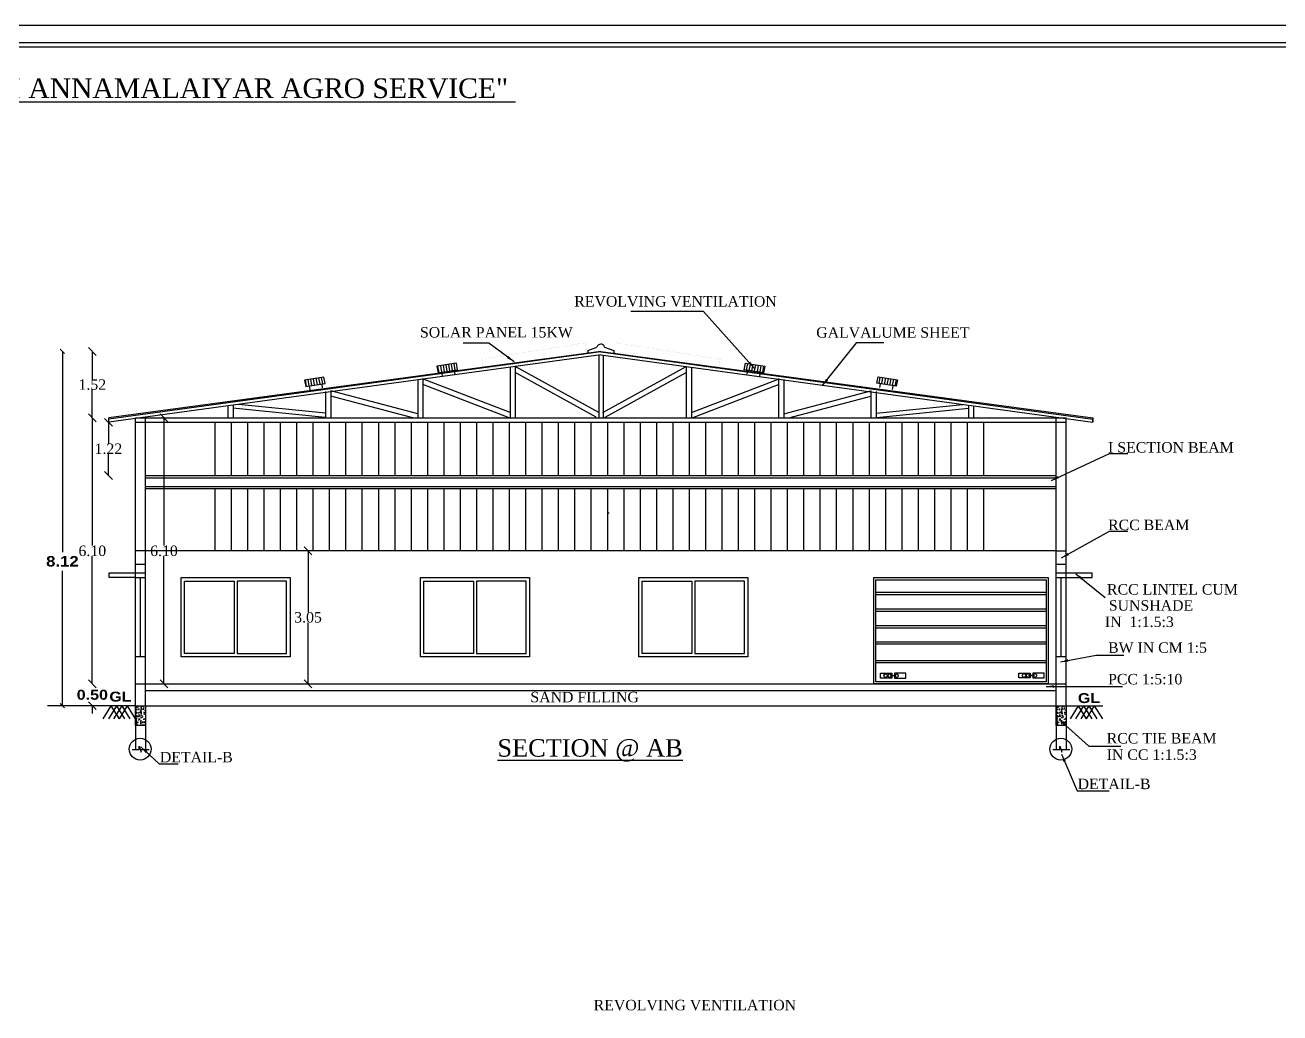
# Model space of a CAD drawing. Header units: metres. Extents: x 10791 to 15749, y -2675 to -2476.
# Drawn here: x 15655.31 to 15684.08, y -2621.34 to -2598.69 of the extents above; entities that cross this region are included whole.
import ezdxf
from ezdxf.enums import TextEntityAlignment as Align

# ---------------------------------------------------------------- set-up
doc = ezdxf.new("R2010")
doc.units = ezdxf.units.M
doc.header["$LTSCALE"] = 0.5
doc.header["$MEASUREMENT"] = 0
doc.header["$PDMODE"] = 35
for name, color, linetype in [('BLK_1_FLR_0_ROOM_1_LIGHT_VENTILATION_1', 7, 'Continuous'), ('BLK_1_HT_OF_BLDG', 7, 'Continuous'), ('BLK_1_PLINTH_HEIGHT', 7, 'Continuous'), ('FLOOR-TERRACE', 7, 'Continuous')]:
    doc.layers.add(name, color=color, linetype=linetype)
doc.styles.add('Isa-', font='times.ttf')
doc.styles.get("Standard").update_dxf_attribs({"font": ''})
doc.styles.add('STYLE2', font='times.ttf')
doc.styles.get('Standard').set_extended_font_data('Arial Black')
doc.dimstyles.get("Standard").update_dxf_attribs({"dimtxt": 0.23, "dimasz": 0.18, "dimexe": 0.18, "dimexo": 0.0625, "dimgap": 0.09, "dimtad": 0, "dimtih": 1, "dimtoh": 1, "dimzin": 0, "dimdsep": 46, "dimtxsty": 'Standard', "dimblk": 'OBLIQUE', "dimcen": 0.09, "dimse1": 1, "dimse2": 1, "dimclrd": 1, "dimclrt": 3, "dimadec": 0, "dimazin": 0, "dimtfac": 1, "dimtofl": 0, "dimtmove": 0, "dimatfit": 3, "dimfxl": 0, "dimtolj": 1, "dimtzin": 0, "dimarcsym": 0})
doc.dimstyles.new('STANDARD_WS', dxfattribs={"dimtxt": 0.18, "dimasz": 0.18, "dimexe": 0.18, "dimexo": 0.0625, "dimgap": 0.09, "dimtad": 0, "dimtih": 1, "dimtoh": 1, "dimdec": 4, "dimzin": 0, "dimdsep": 46, "dimtxsty": 'Standard', "dimcen": 0.09, "dimadec": 0, "dimazin": 0, "dimtfac": 1, "dimtdec": 4, "dimtofl": 0, "dimtmove": 0, "dimatfit": 3, "dimfxl": 0, "dimtolj": 1, "dimtzin": 0, "dimarcsym": 0})

# ---------------------------------------------------------------- blocks, each defined once
blk = doc.blocks.new('_Oblique')
at = {"color": 0, "linetype": 'ByBlock', "lineweight": -2}
blk.add_line((-0.5, -0.5), (0.5, 0.5), dxfattribs=at)
blk = doc.blocks.new('*D154')
at = {"layer": 'BLK_1_HT_OF_BLDG', "color": 5, "lineweight": -2}
for p, q in [((15656.168, -2606.176), (15656.168, -2610.776)), ((15656.168, -2614.3), (15656.168, -2611.204))]:
    blk.add_line(p, q, dxfattribs=at)
at = {"layer": 'Defpoints', "color": 0, "lineweight": 25}
for p in [(15668.515, -2606.176), (15656.168, -2614.3), (15666.706, -2614.3)]:
    blk.add_point(p, dxfattribs=at)
at = {"layer": 'BLK_1_HT_OF_BLDG', "color": 5, "lineweight": -2, "xscale": 0.1, "yscale": 0.1, "zscale": 0.1}
for p, rotation in [((15656.168, -2606.176), 90), ((15656.168, -2614.3), 270)]:
    blk.add_blockref('_Oblique', p, dxfattribs=dict(at, rotation=rotation))
at = {"layer": 'BLK_1_HT_OF_BLDG', "color": 5, "insert": (15656.168, -2610.99), "char_height": 0.24, "attachment_point": 5}
blk.add_mtext('\\A1;8.12', dxfattribs=at)
blk = doc.blocks.new('*D156')
at = {"layer": 'BLK_1_PLINTH_HEIGHT', "color": 1, "lineweight": -2, "ltscale": 400}
for p, q in [((15656.854, -2613.8), (15656.854, -2613.62)), ((15656.854, -2614.3), (15656.854, -2614.48))]:
    blk.add_line(p, q, dxfattribs=at)
at = {"layer": 'Defpoints', "color": 0, "lineweight": 25, "ltscale": 400}
for p in [(15656.854, -2613.8), (15657.841, -2613.8), (15657.841, -2614.3)]:
    blk.add_point(p, dxfattribs=at)
at = {"layer": 'BLK_1_PLINTH_HEIGHT', "color": 1, "lineweight": -2, "ltscale": 400, "xscale": 0.18, "yscale": 0.18, "zscale": 0.18}
for p, rotation in [((15656.854, -2613.8), 270), ((15656.854, -2614.3), 90)]:
    blk.add_blockref('_Oblique', p, dxfattribs=dict(at, rotation=rotation))
at = {"layer": 'BLK_1_PLINTH_HEIGHT', "color": 3, "ltscale": 400, "insert": (15656.854, -2614.05), "char_height": 0.23, "attachment_point": 5}
blk.add_mtext('\\A1;0.50', dxfattribs=at)
blk = doc.blocks.new('*D157')
at = {"color": 1, "lineweight": -2, "ltscale": 2}
for p, q in [((15656.854, -2607.7), (15656.854, -2610.628)), ((15656.854, -2613.8), (15656.854, -2610.873))]:
    blk.add_line(p, q, dxfattribs=at)
at = {"layer": 'Defpoints', "color": 0, "lineweight": 25, "ltscale": 2}
for p in [(15656.854, -2607.7), (15657.841, -2607.7), (15657.841, -2613.8)]:
    blk.add_point(p, dxfattribs=at)
at = {"color": 1, "lineweight": -2, "ltscale": 2, "xscale": 0.18, "yscale": 0.18, "zscale": 0.18}
for p, rotation in [((15656.854, -2607.7), 90), ((15656.854, -2613.8), 270)]:
    blk.add_blockref('_Oblique', p, dxfattribs=dict(at, rotation=rotation))
at = {"color": 3, "lineweight": 25, "ltscale": 2, "insert": (15656.854, -2610.75), "char_height": 0.24, "attachment_point": 5, "style": 'STYLE2'}
blk.add_mtext('\\A1;6.10', dxfattribs=at)
blk = doc.blocks.new('*D155')
at = {"color": 1, "lineweight": -2, "ltscale": 2}
for p, q in [((15656.854, -2606.176), (15656.854, -2606.816)), ((15656.854, -2607.7), (15656.854, -2607.06))]:
    blk.add_line(p, q, dxfattribs=at)
at = {"layer": 'Defpoints', "color": 0, "lineweight": 25, "ltscale": 2}
for p in [(15656.854, -2606.176), (15668.515, -2606.176), (15657.841, -2607.7)]:
    blk.add_point(p, dxfattribs=at)
at = {"color": 1, "lineweight": -2, "ltscale": 2, "xscale": 0.18, "yscale": 0.18, "zscale": 0.18}
for p, rotation in [((15656.854, -2606.176), 90), ((15656.854, -2607.7), 270)]:
    blk.add_blockref('_Oblique', p, dxfattribs=dict(at, rotation=rotation))
at = {"color": 3, "lineweight": 25, "ltscale": 2, "insert": (15656.854, -2606.938), "char_height": 0.24, "attachment_point": 5, "style": 'STYLE2'}
blk.add_mtext('\\A1;1.52', dxfattribs=at)
blk = doc.blocks.new('*D158')
at = {"color": 1, "lineweight": -2, "ltscale": 2}
for p, q in [((15657.223, -2607.8), (15657.223, -2608.288)), ((15657.223, -2609.02), (15657.223, -2608.533))]:
    blk.add_line(p, q, dxfattribs=at)
at = {"layer": 'Defpoints', "color": 0, "lineweight": 25, "ltscale": 2}
for p in [(15658.071, -2607.8), (15657.223, -2609.02), (15658.071, -2609.02)]:
    blk.add_point(p, dxfattribs=at)
at = {"color": 1, "lineweight": -2, "ltscale": 2, "xscale": 0.18, "yscale": 0.18, "zscale": 0.18}
for p, rotation in [((15657.223, -2607.8), 90), ((15657.223, -2609.02), 270)]:
    blk.add_blockref('_Oblique', p, dxfattribs=dict(at, rotation=rotation))
at = {"color": 3, "lineweight": 25, "ltscale": 2, "insert": (15657.223, -2608.41), "char_height": 0.24, "attachment_point": 5, "style": 'STYLE2'}
blk.add_mtext('\\A1;1.22', dxfattribs=at)
blk = doc.blocks.new('*D181')
at = {"layer": 'BLK_1_FLR_0_ROOM_1_LIGHT_VENTILATION_1', "color": 1, "lineweight": -2, "ltscale": 2}
for p, q in [((15661.8, -2610.75), (15661.8, -2612.153)), ((15661.8, -2613.8), (15661.8, -2612.398))]:
    blk.add_line(p, q, dxfattribs=at)
at = {"layer": 'Defpoints', "color": 0, "lineweight": 25, "ltscale": 2}
for p in [(15661.389, -2610.75), (15661.8, -2610.75), (15662.407, -2613.8)]:
    blk.add_point(p, dxfattribs=at)
at = {"layer": 'BLK_1_FLR_0_ROOM_1_LIGHT_VENTILATION_1', "color": 1, "lineweight": -2, "ltscale": 2, "xscale": 0.18, "yscale": 0.18, "zscale": 0.18}
for p, rotation in [((15661.8, -2610.75), 90), ((15661.8, -2613.8), 270)]:
    blk.add_blockref('_Oblique', p, dxfattribs=dict(at, rotation=rotation))
at = {"layer": 'BLK_1_FLR_0_ROOM_1_LIGHT_VENTILATION_1', "color": 3, "lineweight": 25, "ltscale": 2, "insert": (15661.8, -2612.275), "char_height": 0.24, "attachment_point": 5, "style": 'STYLE2'}
blk.add_mtext('\\A1;3.05', dxfattribs=at)
blk = doc.blocks.new('*D196')
at = {"color": 1, "lineweight": -2, "ltscale": 2}
for p, q in [((15658.497, -2607.7), (15658.497, -2610.628)), ((15658.497, -2613.8), (15658.497, -2610.873))]:
    blk.add_line(p, q, dxfattribs=at)
at = {"layer": 'Defpoints', "color": 0, "lineweight": 25, "ltscale": 2}
for p in [(15658.497, -2607.7), (15658.497, -2613.8), (15658.497, -2613.8)]:
    blk.add_point(p, dxfattribs=at)
at = {"color": 1, "lineweight": -2, "ltscale": 2, "xscale": 0.18, "yscale": 0.18, "zscale": 0.18}
for p, rotation in [((15658.497, -2607.7), 90), ((15658.497, -2613.8), 270)]:
    blk.add_blockref('_Oblique', p, dxfattribs=dict(at, rotation=rotation))
at = {"color": 3, "lineweight": 25, "ltscale": 2, "insert": (15658.497, -2610.75), "char_height": 0.24, "attachment_point": 5, "style": 'STYLE2'}
blk.add_mtext('\\A1;6.10', dxfattribs=at)

msp = doc.modelspace()

# ---------------------------------------------------------------- hatches: boundary and pattern name
at = {"lineweight": 25, "ltscale": 2}
h = msp.add_hatch(dxfattribs=at)
h.set_pattern_fill('ANSI31', color=256, scale=0.5, angle=35, style=0)
h.set_pattern_definition([(100, (30223.61083, -156.6608), (0.06155048456, 0.0108530111), [])])
h.paths.add_polyline_path([(15665.23007, -2606.59407), (15665.20084, -2606.44695), (15664.75599, -2606.51714), (15664.78522, -2606.66426)])
h = msp.add_hatch(dxfattribs=at)
h.set_pattern_fill('ANSI31', color=256, scale=0.5, angle=35, style=0)
h.set_pattern_definition([(80, (1113.41939, -156.6608), (-0.06155048456, 0.0108530111), [])])
h.paths.add_polyline_path([(15672.24499, -2606.66426), (15672.27423, -2606.51714), (15671.82938, -2606.44695), (15671.80014, -2606.59407)])
h = msp.add_hatch(dxfattribs=at)
h.set_pattern_fill('ANSI31', color=256, scale=0.5, angle=35, style=0)
h.set_pattern_definition([(100, (30220.57175, -156.977005), (0.06155048456, 0.0108530111), [])])
h.paths.add_polyline_path([(15662.191, -2606.91027), (15662.16176, -2606.76315), (15661.71691, -2606.83334), (15661.74615, -2606.98047)])
h = msp.add_hatch(dxfattribs=at)
h.set_pattern_fill('ANSI31', color=256, scale=0.5, angle=35, style=0)
h.set_pattern_definition([(80, (1116.45939, -156.9701), (-0.06155048456, 0.0108530111), [])])
h.paths.add_polyline_path([(15675.28499, -2606.97356), (15675.31423, -2606.82643), (15674.86938, -2606.75624), (15674.84014, -2606.90337)])
h = msp.add_hatch(dxfattribs=at)
h.set_pattern_fill('ANSI31', scale=3, angle=45, style=0)
h.set_pattern_definition([(90, (1113.4194, -341.40723), (-0.375, 1e-16), [])])
h.paths.add_polyline_path([(15659.60011, -2609.0205), (15677.43011, -2609.0205), (15677.43011, -2607.8005), (15659.60011, -2607.8005)])
h.paths.add_polyline_path([(15677.43011, -2609.3205), (15659.60011, -2609.3205), (15659.60011, -2610.7505), (15677.43011, -2610.7505)])
at = {"lineweight": 25, "ltscale": 0.1}
h = msp.add_hatch(dxfattribs=at)
h.set_pattern_fill('AR-CONC', color=4, scale=0.02, style=0)
h.set_pattern_definition([(50, (5160.84707, -168.24959), (0.1434520365, -0.012550427), [0.015, -0.165]), (355, (5160.84707, -168.24959), (-0.0277502667, 0.1504384267), [0.012, -0.132]), (100.4514, (5160.85902, -168.25063), (0.1157018763, 0.1378879084), [0.012748038, -0.1402284224]), (46.1842, (5160.84707, -168.20959), (0.2134482097, -0.033103803), [0.0225, -0.2475]), (96.6356, (5160.86485, -168.21234), (0.186932541, 0.194823574), [0.0191220576, -0.2103426]), (351.1842, (5160.84707, -168.20959), (0.186932389, 0.19482372), [0.018, -0.198]), (21, (5160.86707, -168.21959), (0.1193814104, -0.0805237781), [0.015, -0.165]), (326, (5160.86707, -168.21959), (0.0486630664, 0.145030009), [0.012, -0.132]), (71.4514, (5160.87701, -168.2263), (0.1680445257, 0.0645060993), [0.012748038, -0.1402284224]), (37.5, (5160.847066, -168.249586), (0.00243197106, 0.06657877077), [0, -0.1304, 0, -0.134, 0, -0.1325]), (7.5, (5160.847066, -168.249586), (0.0526139075, 0.0788823424), [0, -0.0764, 0, -0.1274, 0, -0.0505]), (327.5, (5160.802466, -168.249586), (0.10676448723, -0.00451097435), [0, -0.05, 0, -0.156, 0, -0.207]), (317.5, (5160.78247, -168.24959), (0.1166372339, 0.0200209965), [0, -0.065, 0, -0.1036, 0, -0.147])])
h.paths.add_polyline_path([(15657.84084, -2614.7505), (15658.07084, -2614.7505), (15658.07084, -2614.3005), (15657.84084, -2614.3005)])
h = msp.add_hatch(dxfattribs=at)
h.set_pattern_fill('AR-CONC', color=4, scale=0.02, style=0)
h.set_pattern_definition([(50, (5181.95707, -168.24959), (0.1434520365, -0.012550427), [0.015, -0.165]), (355, (5181.95707, -168.24959), (-0.0277502667, 0.1504384267), [0.012, -0.132]), (100.4514, (5181.96902, -168.25063), (0.1157018763, 0.1378879084), [0.012748038, -0.1402284224]), (46.1842, (5181.95707, -168.20959), (0.2134482097, -0.033103803), [0.0225, -0.2475]), (96.6356, (5181.97485, -168.21234), (0.186932541, 0.194823574), [0.0191220576, -0.2103426]), (351.1842, (5181.95707, -168.20959), (0.186932389, 0.19482372), [0.018, -0.198]), (21, (5181.97707, -168.21959), (0.1193814104, -0.0805237781), [0.015, -0.165]), (326, (5181.97707, -168.21959), (0.0486630664, 0.145030009), [0.012, -0.132]), (71.4514, (5181.98701, -168.2263), (0.1680445257, 0.0645060993), [0.012748038, -0.1402284224]), (37.5, (5181.957066, -168.249586), (0.00243197106, 0.06657877077), [0, -0.1304, 0, -0.134, 0, -0.1325]), (7.5, (5181.957066, -168.249586), (0.0526139075, 0.0788823424), [0, -0.0764, 0, -0.1274, 0, -0.0505]), (327.5, (5181.912466, -168.249586), (0.10676448723, -0.00451097435), [0, -0.05, 0, -0.156, 0, -0.207]), (317.5, (5181.89247, -168.24959), (0.1166372339, 0.0200209965), [0, -0.065, 0, -0.1036, 0, -0.147])])
h.paths.add_polyline_path([(15678.95084, -2614.7505), (15679.18084, -2614.7505), (15679.18084, -2614.3005), (15678.95084, -2614.3005)])

# ---------------------------------------------------------------- linework, layer by layer
at = {"color": 7, "lineweight": 25, "ltscale": 2}
for p, q in [((15668.51511, -2606.17555), (15657.23084, -2607.69479)), ((15668.51511, -2606.18613), (15657.23084, -2607.72538)), ((15668.51511, -2606.2575), (15657.23084, -2607.79675)), ((15668.51511, -2606.17555), (15679.79084, -2607.69479)), ((15668.51511, -2606.18613), (15679.79084, -2607.72538)), ((15668.51511, -2606.2575), (15679.79084, -2607.79675)), ((15657.23084, -2607.79675), (15657.23084, -2607.69479)), ((15657.84084, -2614.3005), (15657.84084, -2607.7005)), ((15658.07084, -2614.3005), (15658.07084, -2607.7005)), ((15678.95084, -2614.3005), (15678.95084, -2607.7005)), ((15679.18084, -2614.3005), (15679.18084, -2607.7005)), ((15679.79084, -2607.79675), (15679.79084, -2607.69479)), ((15679.79084, -2607.69479), (15679.79084, -2607.79675)), ((15658.07084, -2610.7505), (15657.84084, -2610.7505)), ((15678.95084, -2610.7505), (15679.18084, -2610.7505)), ((15657.84084, -2611.0505), (15658.07084, -2611.0505)), ((15678.95084, -2611.0505), (15679.18084, -2611.0505)), ((15679.18084, -2611.3605), (15679.78084, -2611.3605)), ((15657.84084, -2613.8005), (15679.18084, -2613.8005)), ((15657.84084, -2613.8005), (15679.18084, -2613.8005)), ((15657.84084, -2614.3005), (15655.82316, -2614.3005)), ((15657.84084, -2614.3005), (15679.18084, -2614.3005)), ((15679.18084, -2614.3005), (15680.0246, -2614.3005))]:
    msp.add_line(p, q, dxfattribs=at)
at = {"color": 1, "lineweight": 25}
for p, q in [((15668.21414, -2606.15639), (15668.42147, -2606.07881)), ((15668.59942, -2606.07571), (15668.81398, -2606.15599))]:
    msp.add_line(p, q, dxfattribs=at)
at = {"color": 1, "lineweight": 25, "ltscale": 2}
for p, q in [((15668.21414, -2606.1564), (15668.21431, -2606.21901)), ((15668.81398, -2606.156), (15668.81398, -2606.22209))]:
    msp.add_line(p, q, dxfattribs=at)
at = {"color": 7, "lineweight": 25, "ltscale": 0.25}
for p, q in [((15668.46511, -2606.26744), (15668.46511, -2607.7005)), ((15668.56511, -2606.26744), (15668.56511, -2607.7005)), ((15666.4308, -2606.53445), (15666.4308, -2607.7005)), ((15668.46511, -2607.57879), (15666.55166, -2606.51839)), ((15666.55166, -2606.51839), (15666.55166, -2607.7005)), ((15668.55657, -2607.57879), (15670.47002, -2606.51839)), ((15670.47002, -2606.51839), (15670.47002, -2607.7005)), ((15670.59087, -2606.53445), (15670.59087, -2607.7005)), ((15664.31476, -2606.81562), (15664.31476, -2607.7005)), ((15666.4308, -2607.57879), (15664.42133, -2606.80146)), ((15664.43562, -2606.79956), (15664.43562, -2607.7005)), ((15668.40694, -2607.68375), (15666.55166, -2606.65559)), ((15668.61473, -2607.68375), (15670.47002, -2606.65559)), ((15670.59087, -2607.57879), (15672.60034, -2606.80146)), ((15672.58606, -2606.79956), (15672.58606, -2607.7005)), ((15672.70691, -2606.81562), (15672.70691, -2607.7005)), ((15662.19872, -2607.09678), (15662.19872, -2607.7005)), ((15662.31958, -2607.08073), (15662.31958, -2607.7005)), ((15666.41281, -2607.7005), (15664.43562, -2606.93565)), ((15670.60886, -2607.7005), (15672.58606, -2606.93565)), ((15674.7021, -2607.08073), (15674.7021, -2607.7005)), ((15674.82295, -2607.09678), (15674.82295, -2607.7005)), ((15660.08268, -2607.40774), (15660.08268, -2607.7005)), ((15676.939, -2607.40744), (15676.939, -2607.7005)), ((15659.96183, -2607.42422), (15659.96183, -2607.7005)), ((15677.05985, -2607.42394), (15677.05985, -2607.7005)), ((15657.24084, -2611.3605), (15657.24084, -2611.2505)), ((15657.24084, -2611.2505), (15657.84084, -2611.2505)), ((15657.84084, -2611.3605), (15657.24084, -2611.3605)), ((15657.84084, -2611.3605), (15658.07084, -2611.3605)), ((15657.95584, -2613.1805), (15657.95584, -2611.3605)), ((15678.95084, -2611.3605), (15679.18084, -2611.3605)), ((15679.06584, -2613.1805), (15679.06584, -2611.3605)), ((15679.18084, -2611.2505), (15679.78084, -2611.2505)), ((15679.78084, -2611.3605), (15679.78084, -2611.2505)), ((15658.07084, -2613.1805), (15657.84084, -2613.1805)), ((15679.18084, -2613.1805), (15678.95084, -2613.1805)), ((15658.07084, -2613.9505), (15678.95084, -2613.9505)), ((15657.84084, -2614.3005), (15657.84084, -2615.3005)), ((15658.07084, -2614.3005), (15658.07084, -2615.3005)), ((15678.95084, -2614.3005), (15678.95084, -2615.3005)), ((15679.18084, -2614.3005), (15679.18084, -2615.3005)), ((15657.76475, -2615.3005), (15657.92618, -2615.3005)), ((15657.92618, -2615.3005), (15657.92618, -2615.22715)), ((15657.92618, -2615.22715), (15657.97424, -2615.3615)), ((15657.97424, -2615.3005), (15658.15427, -2615.3005)), ((15657.97424, -2615.3615), (15657.97424, -2615.3005)), ((15678.87475, -2615.3005), (15679.03618, -2615.3005)), ((15679.03618, -2615.3005), (15679.03618, -2615.22715)), ((15679.03618, -2615.22715), (15679.08424, -2615.3615)), ((15679.08424, -2615.3005), (15679.26427, -2615.3005)), ((15679.08424, -2615.3615), (15679.08424, -2615.3005))]:
    msp.add_line(p, q, dxfattribs=at)
at = {"lineweight": 25, "ltscale": 2}
for p, q in [((15664.86344, -2606.65192), (15664.87793, -2606.74259)), ((15665.15186, -2606.60641), (15665.16599, -2606.69714)), ((15671.87836, -2606.60641), (15671.86423, -2606.69714)), ((15672.16678, -2606.65192), (15672.15229, -2606.74259)), ((15661.82436, -2606.96813), (15661.83885, -2607.05879)), ((15662.11278, -2606.92261), (15662.12691, -2607.01334)), ((15674.91836, -2606.91571), (15674.90423, -2607.00643)), ((15675.20678, -2606.96122), (15675.19229, -2607.05189))]:
    msp.add_line(p, q, dxfattribs=at)
at = {"color": 4, "lineweight": 25, "ltscale": 2}
for p, q in [((15664.31476, -2607.60657), (15662.31958, -2607.08073)), ((15672.70691, -2607.60657), (15674.7021, -2607.08073)), ((15662.19872, -2607.59041), (15660.20847, -2607.39058)), ((15664.20027, -2607.7005), (15662.31958, -2607.20482)), ((15672.82141, -2607.7005), (15674.7021, -2607.20482)), ((15674.82295, -2607.59041), (15676.81451, -2607.39045)), ((15662.18873, -2607.68991), (15660.07269, -2607.47745)), ((15674.83294, -2607.68991), (15676.94899, -2607.47745)), ((15674.81978, -2611.69859), (15678.71978, -2611.69859)), ((15674.81978, -2611.74859), (15678.71978, -2611.74859)), ((15674.81978, -2612.07856), (15678.71978, -2612.07856)), ((15674.81978, -2612.12856), (15678.71978, -2612.12856)), ((15674.81978, -2612.4628), (15678.71978, -2612.4628)), ((15674.81978, -2612.5128), (15678.71978, -2612.5128)), ((15674.81978, -2612.8329), (15678.71978, -2612.8329)), ((15674.81978, -2612.8829), (15678.71978, -2612.8829)), ((15674.81978, -2613.26246), (15678.71978, -2613.26246)), ((15674.81978, -2613.31246), (15678.71978, -2613.31246))]:
    msp.add_line(p, q, dxfattribs=at)
at = {"lineweight": 25}
for p, q in [((15657.84084, -2607.7005), (15679.18084, -2607.7005)), ((15657.84084, -2607.8005), (15679.18084, -2607.8005)), ((15658.07084, -2609.0205), (15678.95084, -2609.0205)), ((15658.07084, -2609.0705), (15678.95084, -2609.0705)), ((15658.07084, -2609.2705), (15678.95084, -2609.2705)), ((15658.07084, -2609.3205), (15678.95084, -2609.3205)), ((15668.68556, -2609.87897), (15668.70556, -2609.87897)), ((15657.84084, -2611.2505), (15658.07084, -2611.2505)), ((15678.95084, -2611.2505), (15679.18084, -2611.2505))]:
    msp.add_line(p, q, dxfattribs=at)
at = {"color": 3}
for p, q in [((15678.95084, -2610.7505), (15658.07084, -2610.7505)), ((15657.24084, -2611.3605), (15657.24084, -2611.2505))]:
    msp.add_line(p, q, dxfattribs=at)
at = {"color": 3, "lineweight": 25}
for p, q in [((15657.2819, -2614.3005), (15657.09669, -2614.59695)), ((15657.40783, -2614.3005), (15657.22262, -2614.59695)), ((15657.2819, -2614.3005), (15657.46711, -2614.59695)), ((15657.52769, -2614.3005), (15657.34248, -2614.59695)), ((15657.40783, -2614.3005), (15657.59304, -2614.59695)), ((15657.65362, -2614.3005), (15657.46841, -2614.59695)), ((15657.52769, -2614.3005), (15657.7129, -2614.59695)), ((15657.65362, -2614.3005), (15657.83883, -2614.59695)), ((15679.45595, -2614.3005), (15679.27074, -2614.59695)), ((15679.58187, -2614.3005), (15679.39667, -2614.59695)), ((15679.45595, -2614.3005), (15679.64116, -2614.59695)), ((15679.70174, -2614.3005), (15679.51653, -2614.59695)), ((15679.58187, -2614.3005), (15679.76708, -2614.59695)), ((15679.82767, -2614.3005), (15679.64246, -2614.59695)), ((15679.70174, -2614.3005), (15679.88695, -2614.59695)), ((15679.82767, -2614.3005), (15680.01288, -2614.59695))]:
    msp.add_line(p, q, dxfattribs=at)
at = {"lineweight": 25, "ltscale": 2}
for points in [[(15626.57095, -2598.69269), (15749.45461, -2598.69269), (15749.45461, -2675.04426), (15626.57095, -2675.04426)], [(15626.97095, -2599.09269), (15749.05461, -2599.09269), (15749.05461, -2674.64426), (15626.97095, -2674.64426)], [(15627.07095, -2599.19269), (15748.95461, -2599.19269), (15748.95461, -2674.54426), (15627.07095, -2674.54426)]]:
    msp.add_lwpolyline(points, close=True, dxfattribs=at)
at = {"lineweight": 25, "ltscale": 0.25}
for points in [[(15665.20084, -2606.44695), (15664.75599, -2606.51714), (15664.78522, -2606.66426), (15665.23007, -2606.59407)], [(15671.82938, -2606.44695), (15672.27423, -2606.51714), (15672.24499, -2606.66426), (15671.80014, -2606.59407)], [(15662.16176, -2606.76315), (15661.71691, -2606.83334), (15661.74615, -2606.98047), (15662.191, -2606.91027)], [(15674.86938, -2606.75624), (15675.31423, -2606.82643), (15675.28499, -2606.97356), (15674.84014, -2606.90337)]]:
    msp.add_lwpolyline(points, close=True, dxfattribs=at)
at = {"color": 103, "lineweight": 25, "ltscale": 0.25}
for points in [[(15658.88934, -2613.1805), (15658.88934, -2611.3605), (15661.38934, -2611.3605), (15661.38934, -2613.1805)], [(15658.96934, -2611.4405), (15660.10434, -2611.4405), (15660.10434, -2613.1005), (15658.96934, -2613.1005)], [(15660.17434, -2613.1005), (15661.30934, -2613.1005), (15661.30934, -2611.4405), (15660.17434, -2611.4405)], [(15664.37765, -2613.1805), (15664.37765, -2611.3605), (15666.87765, -2611.3605), (15666.87765, -2613.1805)], [(15664.45765, -2611.4405), (15665.59265, -2611.4405), (15665.59265, -2613.1005), (15664.45765, -2613.1005)], [(15665.66265, -2613.1005), (15666.79765, -2613.1005), (15666.79765, -2611.4405), (15665.66265, -2611.4405)], [(15669.38352, -2613.1805), (15669.38352, -2611.3605), (15671.88352, -2611.3605), (15671.88352, -2613.1805)], [(15669.46352, -2611.4405), (15670.59852, -2611.4405), (15670.59852, -2613.1005), (15669.46352, -2613.1005)], [(15670.66852, -2613.1005), (15671.80352, -2613.1005), (15671.80352, -2611.4405), (15670.66852, -2611.4405)]]:
    msp.add_lwpolyline(points, close=True, dxfattribs=at)
at = {"color": 4, "lineweight": 25, "ltscale": 2}
for points in [[(15674.76978, -2611.3605), (15678.76978, -2611.3605), (15678.76978, -2613.8005), (15674.76978, -2613.8005)], [(15674.81978, -2611.4105), (15678.71978, -2611.4105), (15678.71978, -2613.7505), (15674.81978, -2613.7505)]]:
    msp.add_lwpolyline(points, close=True, dxfattribs=at)
at = {"color": 6, "lineweight": 25, "ltscale": 0.25}
for points in [[(15674.9236, -2613.55382), (15675.18773, -2613.55382), (15675.18773, -2613.66423), (15674.9236, -2613.66423)], [(15675.1591, -2613.60341), (15675.26787, -2613.60341), (15675.26787, -2613.61585), (15675.1591, -2613.61585)], [(15675.50755, -2613.55382), (15675.24342, -2613.55382), (15675.24342, -2613.66423), (15675.50755, -2613.66423)], [(15678.09627, -2613.55216), (15678.3604, -2613.55216), (15678.3604, -2613.66258), (15678.09627, -2613.66258)], [(15678.33177, -2613.60176), (15678.44054, -2613.60176), (15678.44054, -2613.61419), (15678.33177, -2613.61419)], [(15678.68021, -2613.55216), (15678.41608, -2613.55216), (15678.41608, -2613.66258), (15678.68021, -2613.66258)]]:
    msp.add_lwpolyline(points, close=True, dxfattribs=at)
at = {"color": 7, "lineweight": 25, "ltscale": 0.25}
for points in [[(15657.84084, -2614.3005), (15658.07084, -2614.3005), (15658.07084, -2614.7505), (15657.84084, -2614.7505)], [(15678.95084, -2614.3005), (15679.18084, -2614.3005), (15679.18084, -2614.7505), (15678.95084, -2614.7505)]]:
    msp.add_lwpolyline(points, close=True, dxfattribs=at)
at = {"color": 6, "lineweight": 25, "ltscale": 0.25}
for centre in [(15675.04164, -2613.60914), (15675.13724, -2613.60914), (15675.29391, -2613.60914), (15678.2143, -2613.60749), (15678.30991, -2613.60749), (15678.46657, -2613.60749)]:
    msp.add_circle(centre, 0.0398, dxfattribs=at)
at = {"color": 7, "lineweight": 25, "ltscale": 0.25}
for centre in [(15657.95021, -2615.29432), (15679.06021, -2615.29432)]:
    msp.add_circle(centre, 0.2504, dxfattribs=at)
at = {"color": 1, "lineweight": 25, "ltscale": 2}
msp.add_arc((15668.51084, -2606.09973), 0.09178, 15.174138, 166.824244, dxfattribs=at)
at = {"layer": 'FLOOR-TERRACE', "color": 95, "lineweight": 25, "ltscale": 2, "const_width": 0.001}
for points in [[(15668.19727, -2606.2057), (15668.15189, -2605.97878), (15665.78007, -2606.35528), (15665.82476, -2606.58006)], [(15668.83346, -2606.20578), (15668.87884, -2605.97886), (15671.25015, -2606.35528), (15671.20546, -2606.58006)]]:
    msp.add_lwpolyline(points, close=True, dxfattribs=at)

# ---------------------------------------------------------------- texts
at = {"color": 3, "style": 'Isa-'}
msp.add_text('%%UPLAN SHOWING THE PROPOSED CONSTRUCTION OF INDUSTRIAL BUILDING FOR" SRI ANNAMALAIYAR AGRO SERVICE" ', height=0.45, dxfattribs=at).set_placement((15627.76828, -2600.36458))
at = {"color": 2, "lineweight": 25, "style": 'STYLE2'}
for p in [(15670.22545, -2605.14757), (15670.6697, -2621.28404)]:
    msp.add_text('REVOLVING VENTILATION', height=0.24, dxfattribs=at).set_placement(p, align=Align.CENTER)
for s, p in [('SOLAR PANEL 15KW', (15664.3661, -2605.85614)), ('GALVALUME SHEET', (15673.45168, -2605.86145)), ('I SECTION BEAM', (15680.14366, -2608.49496)), ('RCC BEAM', (15680.14366, -2610.27325)), ('RCC LINTEL CUM', (15680.11832, -2611.75143)), (' SUNSHADE', (15680.06908, -2612.12028)), ('IN  1:1.5:3', (15680.06908, -2612.49499)), ('BW IN CM 1:5', (15680.14366, -2613.08705)), ('PCC 1:5:10', (15680.14366, -2613.81056)), ('SAND FILLING', (15666.89776, -2614.2215)), ('RCC TIE BEAM', (15680.11156, -2615.16599)), ('DETAIL-B', (15658.40292, -2615.59848)), ('IN CC 1:1.5:3', (15680.11156, -2615.54069)), ('DETAIL-B', (15679.4448, -2616.21294))]:
    msp.add_text(s, height=0.24, dxfattribs=at).set_placement(p)
at = {"color": 1}
for p in [(15657.49815, -2614.20527), (15679.70411, -2614.23898)]:
    msp.add_text('GL', height=0.228405, dxfattribs=at).set_placement(p, align=Align.CENTER)
at = {"color": 11, "style": 'Isa-'}
msp.add_text('%%USECTION @ AB', height=0.4, dxfattribs=at).set_placement((15668.26556, -2615.46764), align=Align.CENTER)

# ---------------------------------------------------------------- dimensions: what is measured, and where the dimension line sits
at = {"color": 1, "lineweight": 25, "ltscale": 2}
dim = msp.add_linear_dim(base=(15656.85358, -2606.17555), p1=(15657.84084, -2607.7005), p2=(15668.51511, -2606.17555), angle=90, dimstyle='Standard', override={"dimtxt": 0.24, "dimgap": 0, "dimtxsty": 'STYLE2'}, dxfattribs=at)
dim.commit()
dim.dimension.update_dxf_attribs({"geometry": '*D155', "text_midpoint": (15656.85358, -2606.93802)})
at = {"color": 7, "lineweight": 25, "ltscale": 2}
dim = msp.add_linear_dim(base=(15656.85358, -2607.7005), p1=(15657.84084, -2613.8005), p2=(15657.84084, -2607.7005), angle=90, dimstyle='Standard', override={"dimtxt": 0.24, "dimgap": 0, "dimtxsty": 'STYLE2', "dimtmove": 1}, dxfattribs=at)
dim.commit()
dim.dimension.update_dxf_attribs({"geometry": '*D157', "text_midpoint": (15656.85358, -2610.7505)})
at = {"color": 4, "lineweight": 25, "ltscale": 2}
dim = msp.add_linear_dim(base=(15657.22262, -2609.0205), p1=(15658.07084, -2607.8005), p2=(15658.07084, -2609.0205), angle=90, dimstyle='Standard', override={"dimtxt": 0.24, "dimgap": 0, "dimtxsty": 'STYLE2'}, dxfattribs=at)
dim.commit()
dim.dimension.update_dxf_attribs({"geometry": '*D158', "text_midpoint": (15657.22262, -2608.4105)})
at = {"color": 2, "lineweight": 25, "ltscale": 2}
dim = msp.add_linear_dim(base=(15658.49704, -2613.8005), p1=(15658.49704, -2607.7005), p2=(15658.49704, -2613.8005), angle=90, dimstyle='Standard', override={"dimtxt": 0.24, "dimgap": 0, "dimtxsty": 'STYLE2'}, dxfattribs=at)
dim.commit()
dim.dimension.update_dxf_attribs({"geometry": '*D196', "text_midpoint": (15658.49704, -2610.7505)})
at = {"layer": 'BLK_1_FLR_0_ROOM_1_LIGHT_VENTILATION_1', "color": 232, "lineweight": 25, "ltscale": 2}
dim = msp.add_linear_dim(base=(15661.80028, -2610.7505), p1=(15662.40706, -2613.8005), p2=(15661.38934, -2610.7505), angle=90, dimstyle='Standard', override={"dimtxt": 0.24, "dimgap": 0, "dimtxsty": 'STYLE2'}, dxfattribs=at)
dim.commit()
dim.dimension.update_dxf_attribs({"geometry": '*D181', "text_midpoint": (15661.80028, -2612.2755)})
at = {"layer": 'BLK_1_HT_OF_BLDG', "color": 5}
dim = msp.add_linear_dim(base=(15656.16767, -2614.3005), p1=(15668.51511, -2606.17555), p2=(15666.70571, -2614.3005), angle=90, dimstyle='STANDARD_WS', override={"dimtxt": 0.24, "dimasz": 0.1, "dimdec": 2, "dimblk1": 'Oblique', "dimblk2": 'Oblique', "dimsah": 1, "dimse1": 1, "dimse2": 1, "dimclrd": 5, "dimclrt": 5}, dxfattribs=at)
dim.commit()
dim.dimension.update_dxf_attribs({"geometry": '*D154', "text_midpoint": (15656.16767, -2610.98973), "dimtype": 160})
at = {"layer": 'BLK_1_PLINTH_HEIGHT', "ltscale": 400}
dim = msp.add_linear_dim(base=(15656.85358, -2613.8005), p1=(15657.84084, -2614.3005), p2=(15657.84084, -2613.8005), angle=90, dimstyle='Standard', override={"dimfxl": 0}, dxfattribs=at)
dim.commit()
dim.dimension.update_dxf_attribs({"geometry": '*D156', "text_midpoint": (15656.85358, -2614.0505)})

# ---------------------------------------------------------------- leaders
at = {"lineweight": 25}
msp.add_leader([(15672.03285, -2606.56347), (15670.86596, -2605.26139), (15669.20063, -2605.26139)], dimstyle='Standard', override={"dimtxt": 0.5, "dimgap": 0, "dimtad": 0, "dimtxsty": 'STYLE2'}, dxfattribs=at)
at = {"color": 7, "lineweight": 25, "ltscale": 0.25}
for points in [[(15666.52258, -2606.4137), (15665.94219, -2605.98308), (15665.3536, -2605.98308)], [(15673.58517, -2606.96531), (15674.38436, -2605.96932), (15675.00505, -2605.96932)], [(15678.84444, -2609.13208), (15680.17184, -2608.51527), (15680.59686, -2608.51527)], [(15679.07233, -2610.91038), (15680.17184, -2610.29356), (15680.59686, -2610.29356)], [(15679.40626, -2611.2736), (15680.0791, -2611.81772)], [(15679.05161, -2613.29671), (15679.87213, -2613.1374), (15680.50377, -2613.1374)], [(15678.7268, -2613.85742), (15680.47651, -2613.85742)], [(15679.02529, -2614.61299), (15679.70166, -2615.22621), (15680.43685, -2615.22621)], [(15657.96622, -2615.2426), (15658.38888, -2615.63401), (15658.82407, -2615.63401)], [(15679.07622, -2615.41242), (15679.43077, -2616.24847), (15680.16595, -2616.24847)]]:
    msp.add_leader(points, dimstyle='Standard', override={"dimtxt": 0.24, "dimgap": 0, "dimtad": 0, "dimtxsty": 'STYLE2'}, dxfattribs=at)

doc.saveas('drawing.dxf')
